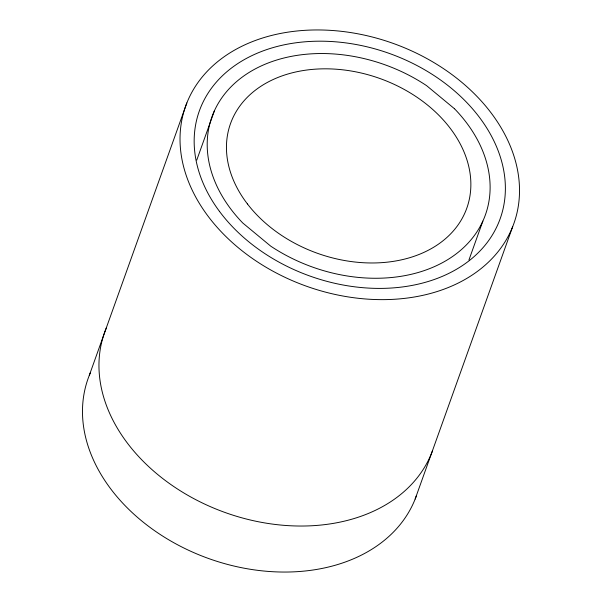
<?xml version="1.0" encoding="UTF-8"?>
<svg xmlns="http://www.w3.org/2000/svg" width="602" height="602" viewBox="0 0 602 602"><rect width="100%" height="100%" fill="white"/><g stroke="black" fill="none" stroke-linecap="round" stroke-linejoin="round"><path stroke-width="0.9" d="M89.307 375.355L186.846 102.942M196.764 160.102L214.455 110.685M468.958 259.944L482.864 221.115M415.154 499.058L512.693 226.645A174.294 128.918 19.7 0 0 309.578 30.1A174.294 128.918 19.7 0 0 227.037 237.639A174.294 128.918 19.7 0 0 512.693 226.645M432.627 450.431A174.294 128.918 19.7 0 1 221.671 511.248A174.294 128.918 19.7 0 1 106.464 327.669M416.464 495.574A174.294 128.918 19.7 0 1 205.214 557.271A174.294 128.918 19.7 0 1 90.345 372.849M454.495 108.751L426.6 85.657A145.248 107.427 19.7 0 0 241.793 77.432A145.248 107.427 19.7 0 0 242.824 223.049L270.719 246.143A145.248 107.427 19.7 0 0 455.526 254.36A145.248 107.427 19.7 0 0 454.495 108.751M219.414 211.302A159.771 118.173 19.7 0 0 488.538 240.725A159.771 118.173 19.7 0 0 341.357 42.358A159.771 118.173 19.7 0 0 219.414 211.302M247.422 203.935A125.479 92.806 19.7 0 0 458.558 224.23A125.479 92.806 19.7 0 0 339.995 69.531A125.479 92.806 19.7 0 0 247.422 203.935"/></g></svg>
